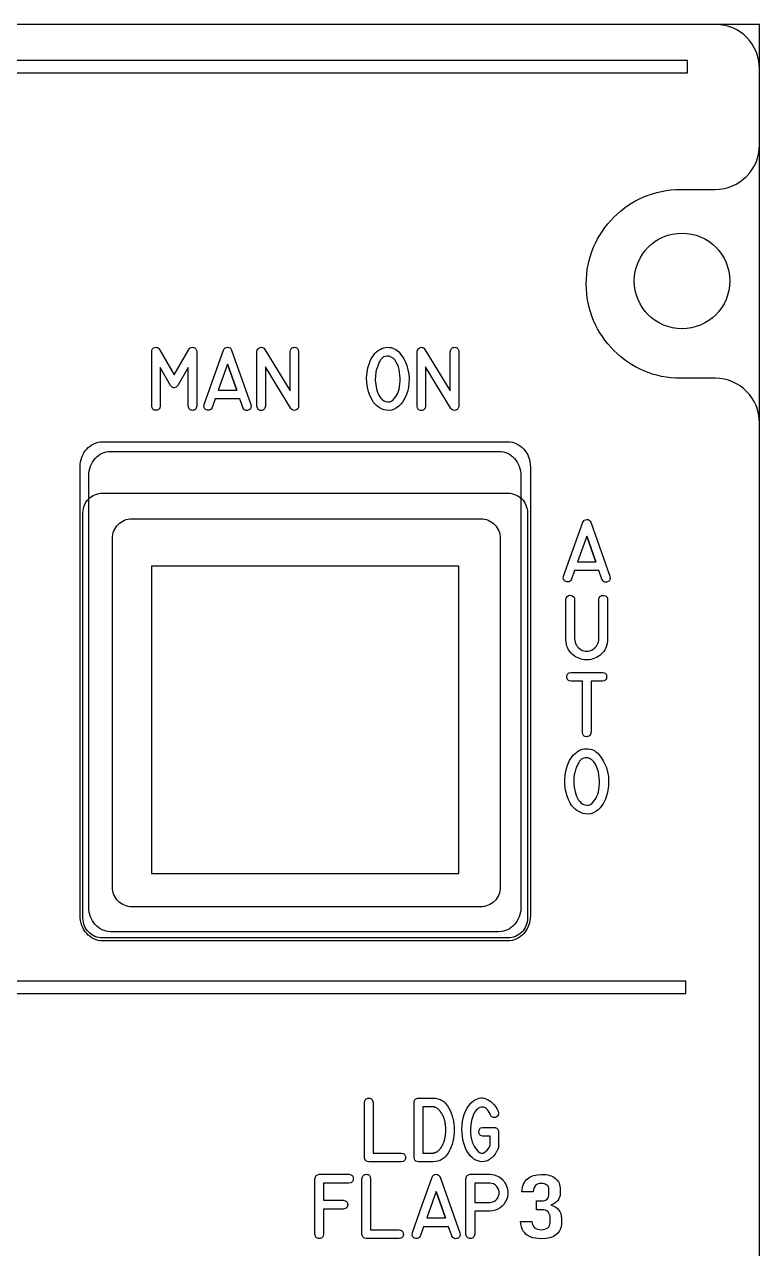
# Model space of a CAD drawing. Extents: x 27 to 704, y 10 to 614.
# Drawn here: x 133.7 to 172, y 252 to 315.7 of the extents above; entities that cross this region are included whole.
import ezdxf

# ---------------------------------------------------------------- set-up
doc = ezdxf.new("R2010")
doc.units = 0
for name, color, linetype in [('_BACKPANEL', 5, 'CONTINUOUS'), ('_ENGRAVING', 105, 'CONTINUOUS'), ('_LABELS', 30, 'CONTINUOUS'), ('_TOPLAYER', 1, 'CONTINUOUS')]:
    doc.layers.add(name, color=color, linetype=linetype)

msp = doc.modelspace()

# ---------------------------------------------------------------- linework, layer by layer
at = {"layer": '_BACKPANEL'}
for points in [[(26.966, 315.712), (26.966, 302.323), (26.966, 275.545), (26.966, 221.988), (26.966, 208.599), (26.966, 181.821), (171.966, 181.821), (171.966, 208.599), (171.966, 221.988), (171.966, 275.545), (171.966, 302.323), (171.966, 315.712)], [(167.929, 299.876), (167.675, 299.888), (167.428, 299.926), (167.189, 299.988), (166.961, 300.071), (166.743, 300.176), (166.538, 300.301), (166.346, 300.444), (166.17, 300.604), (166.009, 300.781), (165.866, 300.973), (165.741, 301.178), (165.637, 301.395), (165.553, 301.624), (165.492, 301.862), (165.454, 302.109), (165.441, 302.364), (165.454, 302.618), (165.492, 302.865), (165.553, 303.104), (165.637, 303.332), (165.741, 303.55), (165.866, 303.755), (166.009, 303.947), (166.17, 304.123), (166.346, 304.284), (166.538, 304.427), (166.743, 304.552), (166.961, 304.656), (167.189, 304.74), (167.428, 304.801), (167.675, 304.839), (167.929, 304.852), (168.184, 304.839), (168.431, 304.801), (168.669, 304.74), (168.898, 304.656), (169.115, 304.552), (169.32, 304.427), (169.512, 304.284), (169.689, 304.123), (169.849, 303.947), (169.992, 303.755), (170.117, 303.55), (170.222, 303.332), (170.306, 303.104), (170.367, 302.865), (170.405, 302.618), (170.417, 302.364), (170.405, 302.109), (170.367, 301.862), (170.306, 301.624), (170.222, 301.395), (170.117, 301.178), (169.992, 300.973), (169.849, 300.781), (169.689, 300.604), (169.512, 300.444), (169.32, 300.301), (169.115, 300.176), (168.898, 300.071), (168.669, 299.988), (168.431, 299.926), (168.184, 299.888)], [(137.759, 291.319), (158.854, 291.319), (158.96, 291.314), (159.062, 291.299), (159.16, 291.273), (159.255, 291.239), (159.345, 291.196), (159.429, 291.144), (159.508, 291.085), (159.581, 291.019), (159.648, 290.946), (159.707, 290.867), (159.758, 290.782), (159.801, 290.693), (159.836, 290.598), (159.861, 290.499), (159.876, 290.397), (159.882, 290.292), (159.882, 269.197), (159.876, 269.091), (159.861, 268.989), (159.836, 268.891), (159.801, 268.796), (159.758, 268.706), (159.707, 268.622), (159.648, 268.542), (159.581, 268.47), (159.508, 268.403), (159.429, 268.344), (159.345, 268.293), (159.255, 268.25), (159.16, 268.215), (159.062, 268.19), (158.96, 268.175), (158.854, 268.169), (137.759, 268.169), (137.653, 268.175), (137.551, 268.19), (137.453, 268.215), (137.358, 268.25), (137.268, 268.293), (137.184, 268.344), (137.105, 268.403), (137.032, 268.47), (136.966, 268.542), (136.907, 268.622), (136.855, 268.706), (136.812, 268.796), (136.778, 268.891), (136.752, 268.989), (136.737, 269.091), (136.732, 269.197), (136.732, 290.292), (136.737, 290.397), (136.752, 290.499), (136.778, 290.598), (136.812, 290.693), (136.855, 290.782), (136.907, 290.867), (136.966, 290.946), (137.032, 291.019), (137.105, 291.085), (137.184, 291.144), (137.268, 291.196), (137.358, 291.239), (137.453, 291.273), (137.551, 291.299), (137.653, 291.314)], [(137.759, 291.319), (158.854, 291.319), (158.96, 291.314), (159.062, 291.299), (159.16, 291.273), (159.255, 291.239), (159.345, 291.196), (159.429, 291.144), (159.508, 291.085), (159.581, 291.019), (159.648, 290.946), (159.707, 290.867), (159.758, 290.782), (159.801, 290.693), (159.836, 290.598), (159.861, 290.499), (159.876, 290.397), (159.882, 290.292), (159.882, 269.197), (159.876, 269.091), (159.861, 268.989), (159.836, 268.891), (159.801, 268.796), (159.758, 268.706), (159.707, 268.622), (159.648, 268.542), (159.581, 268.47), (159.508, 268.403), (159.429, 268.344), (159.345, 268.293), (159.255, 268.25), (159.16, 268.215), (159.062, 268.19), (158.96, 268.175), (158.854, 268.169), (137.759, 268.169), (137.653, 268.175), (137.551, 268.19), (137.453, 268.215), (137.358, 268.25), (137.268, 268.293), (137.184, 268.344), (137.105, 268.403), (137.032, 268.47), (136.966, 268.542), (136.907, 268.622), (136.855, 268.706), (136.812, 268.796), (136.778, 268.891), (136.752, 268.989), (136.737, 269.091), (136.732, 269.197), (136.732, 290.292), (136.737, 290.397), (136.752, 290.499), (136.778, 290.598), (136.812, 290.693), (136.855, 290.782), (136.907, 290.867), (136.966, 290.946), (137.032, 291.019), (137.105, 291.085), (137.184, 291.144), (137.268, 291.196), (137.358, 291.239), (137.453, 291.273), (137.551, 291.299), (137.653, 291.314)]]:
    msp.add_lwpolyline(points, close=True, dxfattribs=at)
at = {"layer": '_ENGRAVING'}
for points in [[(32.398, 313.2), (168.215, 313.2), (168.215, 313.836), (32.398, 313.836)], [(142.657, 295.852), (142.63, 295.754), (142.61, 295.715), (142.584, 295.684), (142.554, 295.659), (142.519, 295.642), (142.479, 295.632), (142.434, 295.628), (142.39, 295.632), (142.35, 295.643), (142.315, 295.66), (142.285, 295.685), (142.26, 295.716), (142.24, 295.755), (142.213, 295.852), (142.213, 297.856), (141.674, 296.914), (141.629, 296.867), (141.582, 296.833), (141.533, 296.812), (141.481, 296.803), (141.429, 296.809), (141.38, 296.829), (141.334, 296.864), (141.291, 296.914), (140.755, 297.851), (140.756, 295.852), (140.733, 295.755), (140.713, 295.716), (140.687, 295.685), (140.656, 295.661), (140.619, 295.644), (140.577, 295.633), (140.529, 295.63), (140.481, 295.634), (140.439, 295.644), (140.403, 295.662), (140.373, 295.686), (140.349, 295.717), (140.33, 295.755), (140.311, 295.852), (140.311, 298.685), (140.326, 298.768), (140.357, 298.832), (140.405, 298.878), (140.47, 298.906), (140.541, 298.913), (140.607, 298.898), (140.668, 298.862), (140.725, 298.804), (141.482, 297.477), (142.246, 298.804), (142.303, 298.862), (142.364, 298.898), (142.429, 298.912), (142.499, 298.905), (142.563, 298.877), (142.61, 298.831), (142.642, 298.767), (142.657, 298.685)], [(142.657, 295.852), (142.63, 295.754), (142.61, 295.715), (142.584, 295.684), (142.554, 295.659), (142.519, 295.642), (142.479, 295.632), (142.434, 295.628), (142.39, 295.632), (142.35, 295.643), (142.315, 295.66), (142.285, 295.685), (142.26, 295.716), (142.24, 295.755), (142.213, 295.852), (142.213, 297.856), (141.674, 296.914), (141.629, 296.867), (141.582, 296.833), (141.533, 296.812), (141.481, 296.803), (141.429, 296.809), (141.38, 296.829), (141.334, 296.864), (141.291, 296.914), (140.755, 297.851), (140.756, 295.852), (140.733, 295.755), (140.713, 295.716), (140.687, 295.685), (140.656, 295.661), (140.619, 295.644), (140.577, 295.633), (140.529, 295.63), (140.481, 295.634), (140.439, 295.644), (140.403, 295.662), (140.373, 295.686), (140.349, 295.717), (140.33, 295.755), (140.311, 295.852), (140.311, 298.685), (140.326, 298.768), (140.357, 298.832), (140.405, 298.878), (140.47, 298.906), (140.541, 298.913), (140.607, 298.898), (140.668, 298.862), (140.725, 298.804), (141.482, 297.477), (142.246, 298.804), (142.303, 298.862), (142.364, 298.898), (142.429, 298.912), (142.499, 298.905), (142.563, 298.877), (142.61, 298.831), (142.642, 298.767), (142.657, 298.685)], [(143.046, 295.937), (143.55, 297.351), (144.056, 298.765), (144.088, 298.829), (144.133, 298.875), (144.191, 298.903), (144.262, 298.913), (144.333, 298.904), (144.391, 298.877), (144.437, 298.83), (144.47, 298.765), (145.478, 295.929), (145.488, 295.826), (145.482, 295.782), (145.468, 295.743), (145.448, 295.709), (145.42, 295.68), (145.385, 295.656), (145.343, 295.637), (145.299, 295.625), (145.257, 295.621), (145.218, 295.625), (145.181, 295.638), (145.148, 295.659), (145.116, 295.688), (145.061, 295.772), (144.899, 296.231), (143.617, 296.231), (143.46, 295.783), (143.404, 295.699), (143.372, 295.67), (143.338, 295.649), (143.301, 295.637), (143.261, 295.633), (143.218, 295.638), (143.173, 295.651), (143.131, 295.671), (143.096, 295.695), (143.068, 295.724), (143.049, 295.757), (143.036, 295.795), (143.032, 295.838)], [(143.046, 295.937), (143.55, 297.351), (144.056, 298.765), (144.088, 298.829), (144.133, 298.875), (144.191, 298.903), (144.262, 298.913), (144.333, 298.904), (144.391, 298.877), (144.437, 298.83), (144.47, 298.765), (145.478, 295.929), (145.488, 295.826), (145.482, 295.782), (145.468, 295.743), (145.448, 295.709), (145.42, 295.68), (145.385, 295.656), (145.343, 295.637), (145.299, 295.625), (145.257, 295.621), (145.218, 295.625), (145.181, 295.638), (145.148, 295.659), (145.116, 295.688), (145.061, 295.772), (144.899, 296.231), (143.617, 296.231), (143.46, 295.783), (143.404, 295.699), (143.372, 295.67), (143.338, 295.649), (143.301, 295.637), (143.261, 295.633), (143.218, 295.638), (143.173, 295.651), (143.131, 295.671), (143.096, 295.695), (143.068, 295.724), (143.049, 295.757), (143.036, 295.795), (143.032, 295.838)], [(147.961, 295.849), (147.951, 295.772), (147.922, 295.711), (147.872, 295.665), (147.802, 295.635), (147.726, 295.624), (147.66, 295.636), (147.602, 295.671), (147.554, 295.73), (146.232, 297.891), (146.232, 295.849), (146.205, 295.751), (146.185, 295.712), (146.159, 295.68), (146.129, 295.656), (146.094, 295.638), (146.054, 295.628), (146.01, 295.624), (145.965, 295.628), (145.925, 295.638), (145.89, 295.656), (145.86, 295.68), (145.835, 295.712), (145.815, 295.751), (145.788, 295.849), (145.788, 298.682), (145.808, 298.758), (145.842, 298.82), (145.892, 298.868), (145.956, 298.902), (146.025, 298.915), (146.088, 298.903), (146.145, 298.866), (146.196, 298.802), (147.518, 296.638), (147.518, 298.682), (147.543, 298.782), (147.564, 298.821), (147.59, 298.853), (147.621, 298.878), (147.658, 298.896), (147.7, 298.906), (147.747, 298.909), (147.794, 298.905), (147.835, 298.894), (147.87, 298.876), (147.9, 298.851), (147.924, 298.819), (147.942, 298.78), (147.961, 298.682)], [(147.961, 295.849), (147.951, 295.772), (147.922, 295.711), (147.872, 295.665), (147.802, 295.635), (147.726, 295.624), (147.66, 295.636), (147.602, 295.671), (147.554, 295.73), (146.232, 297.891), (146.232, 295.849), (146.205, 295.751), (146.185, 295.712), (146.159, 295.68), (146.129, 295.656), (146.094, 295.638), (146.054, 295.628), (146.01, 295.624), (145.965, 295.628), (145.925, 295.638), (145.89, 295.656), (145.86, 295.68), (145.835, 295.712), (145.815, 295.751), (145.788, 295.849), (145.788, 298.682), (145.808, 298.758), (145.842, 298.82), (145.892, 298.868), (145.956, 298.902), (146.025, 298.915), (146.088, 298.903), (146.145, 298.866), (146.196, 298.802), (147.518, 296.638), (147.518, 298.682), (147.543, 298.782), (147.564, 298.821), (147.59, 298.853), (147.621, 298.878), (147.658, 298.896), (147.7, 298.906), (147.747, 298.909), (147.794, 298.905), (147.835, 298.894), (147.87, 298.876), (147.9, 298.851), (147.924, 298.819), (147.942, 298.78), (147.961, 298.682)], [(153.597, 297.968), (153.658, 297.744), (153.697, 297.515), (153.713, 297.283), (153.707, 297.046), (153.677, 296.812), (153.625, 296.588), (153.549, 296.375), (153.449, 296.173), (153.373, 296.055), (153.284, 295.946), (153.182, 295.846), (153.067, 295.756), (152.943, 295.684), (152.812, 295.64), (152.675, 295.624), (152.532, 295.636), (152.416, 295.662), (152.308, 295.699), (152.206, 295.747), (152.111, 295.805), (152.023, 295.873), (151.942, 295.953), (151.869, 296.042), (151.802, 296.142), (151.689, 296.359), (151.603, 296.588), (151.544, 296.829), (151.512, 297.082), (151.506, 297.339), (151.527, 297.592), (151.575, 297.843), (151.648, 298.09), (151.695, 298.208), (151.748, 298.319), (151.808, 298.42), (151.874, 298.514), (151.947, 298.599), (152.026, 298.676), (152.111, 298.744), (152.203, 298.804), (152.297, 298.852), (152.393, 298.886), (152.491, 298.906), (152.592, 298.913), (152.686, 298.908), (152.776, 298.894), (152.862, 298.871), (152.943, 298.838), (153.02, 298.797), (153.093, 298.745), (153.161, 298.685), (153.224, 298.615), (153.34, 298.463), (153.44, 298.305), (153.526, 298.14)], [(153.597, 297.968), (153.658, 297.744), (153.697, 297.515), (153.713, 297.283), (153.707, 297.046), (153.677, 296.812), (153.625, 296.588), (153.549, 296.375), (153.449, 296.173), (153.373, 296.055), (153.284, 295.946), (153.182, 295.846), (153.067, 295.756), (152.943, 295.684), (152.812, 295.64), (152.675, 295.624), (152.532, 295.636), (152.416, 295.662), (152.308, 295.699), (152.206, 295.747), (152.111, 295.805), (152.023, 295.873), (151.942, 295.953), (151.869, 296.042), (151.802, 296.142), (151.689, 296.359), (151.603, 296.588), (151.544, 296.829), (151.512, 297.082), (151.506, 297.339), (151.527, 297.592), (151.575, 297.843), (151.648, 298.09), (151.695, 298.208), (151.748, 298.319), (151.808, 298.42), (151.874, 298.514), (151.947, 298.599), (152.026, 298.676), (152.111, 298.744), (152.203, 298.804), (152.297, 298.852), (152.393, 298.886), (152.491, 298.906), (152.592, 298.913), (152.686, 298.908), (152.776, 298.894), (152.862, 298.871), (152.943, 298.838), (153.02, 298.797), (153.093, 298.745), (153.161, 298.685), (153.224, 298.615), (153.34, 298.463), (153.44, 298.305), (153.526, 298.14)], [(156.302, 295.849), (156.292, 295.772), (156.262, 295.711), (156.212, 295.665), (156.142, 295.635), (156.067, 295.624), (156.001, 295.636), (155.943, 295.671), (155.895, 295.73), (154.573, 297.891), (154.573, 295.849), (154.546, 295.751), (154.525, 295.712), (154.5, 295.68), (154.47, 295.656), (154.435, 295.638), (154.395, 295.628), (154.35, 295.624), (154.306, 295.628), (154.266, 295.638), (154.231, 295.656), (154.201, 295.68), (154.176, 295.712), (154.155, 295.751), (154.129, 295.849), (154.129, 298.682), (154.148, 298.758), (154.183, 298.82), (154.232, 298.868), (154.297, 298.902), (154.366, 298.915), (154.429, 298.903), (154.486, 298.866), (154.537, 298.802), (155.858, 296.638), (155.858, 298.682), (155.884, 298.782), (155.905, 298.821), (155.931, 298.853), (155.962, 298.878), (155.998, 298.896), (156.04, 298.906), (156.087, 298.909), (156.134, 298.905), (156.175, 298.894), (156.211, 298.876), (156.241, 298.851), (156.265, 298.819), (156.283, 298.78), (156.302, 298.682)], [(156.302, 295.849), (156.292, 295.772), (156.262, 295.711), (156.212, 295.665), (156.142, 295.635), (156.067, 295.624), (156.001, 295.636), (155.943, 295.671), (155.895, 295.73), (154.573, 297.891), (154.573, 295.849), (154.546, 295.751), (154.525, 295.712), (154.5, 295.68), (154.47, 295.656), (154.435, 295.638), (154.395, 295.628), (154.35, 295.624), (154.306, 295.628), (154.266, 295.638), (154.231, 295.656), (154.201, 295.68), (154.176, 295.712), (154.155, 295.751), (154.129, 295.849), (154.129, 298.682), (154.148, 298.758), (154.183, 298.82), (154.232, 298.868), (154.297, 298.902), (154.366, 298.915), (154.429, 298.903), (154.486, 298.866), (154.537, 298.802), (155.858, 296.638), (155.858, 298.682), (155.884, 298.782), (155.905, 298.821), (155.931, 298.853), (155.962, 298.878), (155.998, 298.896), (156.04, 298.906), (156.087, 298.909), (156.134, 298.905), (156.175, 298.894), (156.211, 298.876), (156.241, 298.851), (156.265, 298.819), (156.283, 298.78), (156.302, 298.682)], [(152.604, 298.457), (152.534, 298.452), (152.468, 298.437), (152.407, 298.413), (152.35, 298.378), (152.297, 298.333), (152.249, 298.279), (152.205, 298.214), (152.166, 298.14), (152.099, 297.987), (152.045, 297.845), (152.005, 297.716), (151.978, 297.597), (151.958, 297.417), (151.956, 297.201), (151.977, 296.97), (152.022, 296.742), (152.055, 296.631), (152.095, 296.526), (152.142, 296.426), (152.197, 296.333), (152.26, 296.249), (152.331, 296.181), (152.412, 296.128), (152.502, 296.091), (152.608, 296.07), (152.707, 296.078), (152.798, 296.115), (152.882, 296.18), (152.957, 296.261), (153.022, 296.345), (153.078, 296.431), (153.124, 296.519), (153.162, 296.619), (153.194, 296.733), (153.219, 296.861), (153.238, 297.004), (153.248, 297.154), (153.249, 297.304), (153.241, 297.453), (153.224, 297.603), (153.196, 297.749), (153.157, 297.887), (153.108, 298.018), (153.048, 298.142), (152.976, 298.251), (152.89, 298.338), (152.79, 298.404), (152.677, 298.448)], [(152.604, 298.457), (152.534, 298.452), (152.468, 298.437), (152.407, 298.413), (152.35, 298.378), (152.297, 298.333), (152.249, 298.279), (152.205, 298.214), (152.166, 298.14), (152.099, 297.987), (152.045, 297.845), (152.005, 297.716), (151.978, 297.597), (151.958, 297.417), (151.956, 297.201), (151.977, 296.97), (152.022, 296.742), (152.055, 296.631), (152.095, 296.526), (152.142, 296.426), (152.197, 296.333), (152.26, 296.249), (152.331, 296.181), (152.412, 296.128), (152.502, 296.091), (152.608, 296.07), (152.707, 296.078), (152.798, 296.115), (152.882, 296.18), (152.957, 296.261), (153.022, 296.345), (153.078, 296.431), (153.124, 296.519), (153.162, 296.619), (153.194, 296.733), (153.219, 296.861), (153.238, 297.004), (153.248, 297.154), (153.249, 297.304), (153.241, 297.453), (153.224, 297.603), (153.196, 297.749), (153.157, 297.887), (153.108, 298.018), (153.048, 298.142), (152.976, 298.251), (152.89, 298.338), (152.79, 298.404), (152.677, 298.448)], [(144.739, 296.681), (144.261, 298.029), (143.779, 296.681)], [(144.739, 296.681), (144.261, 298.029), (143.779, 296.681)], [(144.261, 298.029), (144.739, 296.681)], [(144.261, 298.029), (144.739, 296.681)], [(137.769, 293.994), (158.844, 293.994), (158.966, 293.988), (159.085, 293.968), (159.199, 293.935), (159.309, 293.891), (159.413, 293.836), (159.511, 293.77), (159.602, 293.694), (159.687, 293.609), (159.764, 293.515), (159.832, 293.414), (159.892, 293.305), (159.942, 293.19), (159.981, 293.069), (160.011, 292.942), (160.029, 292.811), (160.035, 292.676), (160.035, 269.335), (160.029, 269.199), (160.011, 269.068), (159.981, 268.942), (159.942, 268.82), (159.892, 268.705), (159.832, 268.596), (159.764, 268.495), (159.687, 268.401), (159.602, 268.316), (159.511, 268.241), (159.413, 268.175), (159.309, 268.119), (159.199, 268.075), (159.085, 268.043), (158.966, 268.023), (158.844, 268.016), (137.769, 268.016), (137.647, 268.023), (137.528, 268.043), (137.414, 268.075), (137.305, 268.119), (137.2, 268.175), (137.102, 268.241), (137.011, 268.316), (136.926, 268.401), (136.849, 268.495), (136.781, 268.596), (136.722, 268.705), (136.672, 268.82), (136.632, 268.942), (136.602, 269.068), (136.584, 269.199), (136.578, 269.335), (136.578, 292.676), (136.584, 292.811), (136.602, 292.942), (136.632, 293.069), (136.672, 293.19), (136.722, 293.305), (136.781, 293.414), (136.849, 293.515), (136.926, 293.609), (137.011, 293.694), (137.102, 293.77), (137.2, 293.836), (137.305, 293.891), (137.414, 293.935), (137.528, 293.968), (137.647, 293.988)], [(137.769, 293.994), (158.844, 293.994), (158.966, 293.988), (159.085, 293.968), (159.199, 293.935), (159.309, 293.891), (159.413, 293.836), (159.511, 293.77), (159.602, 293.694), (159.687, 293.609), (159.764, 293.515), (159.832, 293.414), (159.892, 293.305), (159.942, 293.19), (159.981, 293.069), (160.011, 292.942), (160.029, 292.811), (160.035, 292.676), (160.035, 269.335), (160.029, 269.199), (160.011, 269.068), (159.981, 268.942), (159.942, 268.82), (159.892, 268.705), (159.832, 268.596), (159.764, 268.495), (159.687, 268.401), (159.602, 268.316), (159.511, 268.241), (159.413, 268.175), (159.309, 268.119), (159.199, 268.075), (159.085, 268.043), (158.966, 268.023), (158.844, 268.016), (137.769, 268.016), (137.647, 268.023), (137.528, 268.043), (137.414, 268.075), (137.305, 268.119), (137.2, 268.175), (137.102, 268.241), (137.011, 268.316), (136.926, 268.401), (136.849, 268.495), (136.781, 268.596), (136.722, 268.705), (136.672, 268.82), (136.632, 268.942), (136.602, 269.068), (136.584, 269.199), (136.578, 269.335), (136.578, 292.676), (136.584, 292.811), (136.602, 292.942), (136.632, 293.069), (136.672, 293.19), (136.722, 293.305), (136.781, 293.414), (136.849, 293.515), (136.926, 293.609), (137.011, 293.694), (137.102, 293.77), (137.2, 293.836), (137.305, 293.891), (137.414, 293.935), (137.528, 293.968), (137.647, 293.988)], [(138.177, 293.494), (158.393, 293.494), (158.51, 293.488), (158.624, 293.469), (158.733, 293.437), (158.838, 293.395), (158.938, 293.342), (159.032, 293.278), (159.12, 293.205), (159.201, 293.123), (159.275, 293.033), (159.34, 292.936), (159.397, 292.831), (159.445, 292.72), (159.484, 292.604), (159.512, 292.482), (159.529, 292.355), (159.535, 292.225), (159.535, 269.763), (159.529, 269.633), (159.512, 269.507), (159.484, 269.385), (159.445, 269.268), (159.397, 269.157), (159.34, 269.053), (159.275, 268.955), (159.201, 268.865), (159.12, 268.783), (159.032, 268.71), (158.938, 268.647), (158.838, 268.594), (158.733, 268.551), (158.624, 268.52), (158.51, 268.501), (158.393, 268.494), (138.177, 268.494), (138.06, 268.501), (137.946, 268.52), (137.837, 268.551), (137.732, 268.594), (137.632, 268.647), (137.537, 268.71), (137.45, 268.783), (137.369, 268.865), (137.295, 268.955), (137.229, 269.053), (137.172, 269.157), (137.124, 269.268), (137.086, 269.385), (137.058, 269.507), (137.041, 269.633), (137.035, 269.763), (137.035, 292.225), (137.041, 292.355), (137.058, 292.482), (137.086, 292.604), (137.124, 292.72), (137.172, 292.831), (137.229, 292.936), (137.295, 293.033), (137.369, 293.123), (137.45, 293.205), (137.537, 293.278), (137.632, 293.342), (137.732, 293.395), (137.837, 293.437), (137.946, 293.469), (138.06, 293.488)], [(138.177, 293.494), (158.393, 293.494), (158.51, 293.488), (158.624, 293.469), (158.733, 293.437), (158.838, 293.395), (158.938, 293.342), (159.032, 293.278), (159.12, 293.205), (159.201, 293.123), (159.275, 293.033), (159.34, 292.936), (159.397, 292.831), (159.445, 292.72), (159.484, 292.604), (159.512, 292.482), (159.529, 292.355), (159.535, 292.225), (159.535, 269.763), (159.529, 269.633), (159.512, 269.507), (159.484, 269.385), (159.445, 269.268), (159.397, 269.157), (159.34, 269.053), (159.275, 268.955), (159.201, 268.865), (159.12, 268.783), (159.032, 268.71), (158.938, 268.647), (158.838, 268.594), (158.733, 268.551), (158.624, 268.52), (158.51, 268.501), (158.393, 268.494), (138.177, 268.494), (138.06, 268.501), (137.946, 268.52), (137.837, 268.551), (137.732, 268.594), (137.632, 268.647), (137.537, 268.71), (137.45, 268.783), (137.369, 268.865), (137.295, 268.955), (137.229, 269.053), (137.172, 269.157), (137.124, 269.268), (137.086, 269.385), (137.058, 269.507), (137.041, 269.633), (137.035, 269.763), (137.035, 292.225), (137.041, 292.355), (137.058, 292.482), (137.086, 292.604), (137.124, 292.72), (137.172, 292.831), (137.229, 292.936), (137.295, 293.033), (137.369, 293.123), (137.45, 293.205), (137.537, 293.278), (137.632, 293.342), (137.732, 293.395), (137.837, 293.437), (137.946, 293.469), (138.06, 293.488)], [(161.761, 286.998), (162.262, 288.4), (162.763, 289.803), (162.795, 289.866), (162.84, 289.912), (162.898, 289.939), (162.968, 289.949), (163.038, 289.94), (163.096, 289.913), (163.141, 289.867), (163.174, 289.803), (164.174, 286.99), (164.183, 286.888), (164.177, 286.844), (164.164, 286.805), (164.144, 286.771), (164.116, 286.743), (164.082, 286.719), (164.04, 286.7), (163.996, 286.688), (163.955, 286.684), (163.916, 286.688), (163.88, 286.701), (163.846, 286.722), (163.815, 286.751), (163.761, 286.834), (163.6, 287.289), (162.328, 287.289), (162.172, 286.845), (162.117, 286.762), (162.085, 286.733), (162.051, 286.712), (162.014, 286.7), (161.975, 286.696), (161.933, 286.701), (161.888, 286.714), (161.846, 286.733), (161.811, 286.757), (161.784, 286.786), (161.764, 286.819), (161.752, 286.857), (161.748, 286.899)], [(161.761, 286.998), (162.262, 288.4), (162.763, 289.803), (162.795, 289.866), (162.84, 289.912), (162.898, 289.939), (162.968, 289.949), (163.038, 289.94), (163.096, 289.913), (163.141, 289.867), (163.174, 289.803), (164.174, 286.99), (164.183, 286.888), (164.177, 286.844), (164.164, 286.805), (164.144, 286.771), (164.116, 286.743), (164.082, 286.719), (164.04, 286.7), (163.996, 286.688), (163.955, 286.684), (163.916, 286.688), (163.88, 286.701), (163.846, 286.722), (163.815, 286.751), (163.761, 286.834), (163.6, 287.289), (162.328, 287.289), (162.172, 286.845), (162.117, 286.762), (162.085, 286.733), (162.051, 286.712), (162.014, 286.7), (161.975, 286.696), (161.933, 286.701), (161.888, 286.714), (161.846, 286.733), (161.811, 286.757), (161.784, 286.786), (161.764, 286.819), (161.752, 286.857), (161.748, 286.899)], [(163.441, 287.736), (162.966, 289.072), (162.489, 287.736)], [(163.441, 287.736), (162.966, 289.072), (162.489, 287.736)], [(162.966, 289.072), (163.441, 287.736)], [(162.966, 289.072), (163.441, 287.736)], [(164.054, 283.741), (164.054, 283.709), (164.047, 283.61), (164.026, 283.488), (163.997, 283.375), (163.959, 283.269), (163.912, 283.172), (163.857, 283.084), (163.794, 283.003), (163.722, 282.931), (163.642, 282.867), (163.557, 282.811), (163.471, 282.763), (163.383, 282.723), (163.293, 282.691), (163.203, 282.667), (163.111, 282.651), (163.017, 282.643), (162.922, 282.643), (162.828, 282.651), (162.735, 282.667), (162.644, 282.69), (162.556, 282.722), (162.469, 282.761), (162.385, 282.808), (162.303, 282.864), (162.222, 282.927), (162.148, 282.998), (162.082, 283.076), (162.025, 283.163), (161.978, 283.256), (161.939, 283.358), (161.909, 283.467), (161.889, 283.584), (161.878, 283.709), (161.878, 283.741), (161.878, 285.771), (161.882, 285.818), (161.895, 285.86), (161.941, 285.933), (161.999, 285.98), (162.069, 286.001), (162.153, 285.996), (162.232, 285.969), (162.288, 285.922), (162.322, 285.856), (162.333, 285.771), (162.333, 283.741), (162.343, 283.65), (162.362, 283.564), (162.39, 283.484), (162.427, 283.411), (162.472, 283.343), (162.526, 283.281), (162.588, 283.225), (162.66, 283.175), (162.736, 283.135), (162.813, 283.106), (162.891, 283.09), (162.97, 283.086), (163.05, 283.094), (163.132, 283.114), (163.214, 283.147), (163.297, 283.192), (163.367, 283.24), (163.427, 283.295), (163.477, 283.357), (163.517, 283.426), (163.549, 283.499), (163.573, 283.576), (163.59, 283.657), (163.6, 283.741), (163.6, 285.771), (163.603, 285.815), (163.633, 285.902), (163.655, 285.936), (163.683, 285.962), (163.716, 285.981), (163.754, 285.994), (163.847, 285.998), (163.938, 285.976), (163.973, 285.957), (164.002, 285.931), (164.025, 285.9), (164.041, 285.863), (164.054, 285.771)], [(164.054, 283.741), (164.054, 283.709), (164.047, 283.61), (164.026, 283.488), (163.997, 283.375), (163.959, 283.269), (163.912, 283.172), (163.857, 283.084), (163.794, 283.003), (163.722, 282.931), (163.642, 282.867), (163.557, 282.811), (163.471, 282.763), (163.383, 282.723), (163.293, 282.691), (163.203, 282.667), (163.111, 282.651), (163.017, 282.643), (162.922, 282.643), (162.828, 282.651), (162.735, 282.667), (162.644, 282.69), (162.556, 282.722), (162.469, 282.761), (162.385, 282.808), (162.303, 282.864), (162.222, 282.927), (162.148, 282.998), (162.082, 283.076), (162.025, 283.163), (161.978, 283.256), (161.939, 283.358), (161.909, 283.467), (161.889, 283.584), (161.878, 283.709), (161.878, 283.741), (161.878, 285.771), (161.882, 285.818), (161.895, 285.86), (161.941, 285.933), (161.999, 285.98), (162.069, 286.001), (162.153, 285.996), (162.232, 285.969), (162.288, 285.922), (162.322, 285.856), (162.333, 285.771), (162.333, 283.741), (162.343, 283.65), (162.362, 283.564), (162.39, 283.484), (162.427, 283.411), (162.472, 283.343), (162.526, 283.281), (162.588, 283.225), (162.66, 283.175), (162.736, 283.135), (162.813, 283.106), (162.891, 283.09), (162.97, 283.086), (163.05, 283.094), (163.132, 283.114), (163.214, 283.147), (163.297, 283.192), (163.367, 283.24), (163.427, 283.295), (163.477, 283.357), (163.517, 283.426), (163.549, 283.499), (163.573, 283.576), (163.59, 283.657), (163.6, 283.741), (163.6, 285.771), (163.603, 285.815), (163.633, 285.902), (163.655, 285.936), (163.683, 285.962), (163.716, 285.981), (163.754, 285.994), (163.847, 285.998), (163.938, 285.976), (163.973, 285.957), (164.002, 285.931), (164.025, 285.9), (164.041, 285.863), (164.054, 285.771)], [(162.741, 278.871), (162.741, 281.53), (162.153, 281.53), (162.054, 281.551), (162.016, 281.57), (161.984, 281.596), (161.96, 281.628), (161.943, 281.666), (161.932, 281.71), (161.929, 281.759), (161.933, 281.809), (161.943, 281.853), (161.961, 281.891), (161.985, 281.923), (162.017, 281.949), (162.055, 281.969), (162.153, 281.991), (163.78, 281.991), (163.877, 281.97), (163.915, 281.95), (163.947, 281.924), (163.971, 281.892), (163.988, 281.854), (163.999, 281.81), (164.003, 281.759), (163.999, 281.709), (163.989, 281.665), (163.972, 281.627), (163.947, 281.595), (163.916, 281.57), (163.878, 281.55), (163.78, 281.53), (163.193, 281.53), (163.193, 278.871), (163.165, 278.77), (163.143, 278.73), (163.116, 278.698), (163.084, 278.673), (163.047, 278.655), (163.004, 278.645), (162.957, 278.642), (162.91, 278.647), (162.869, 278.658), (162.833, 278.676), (162.803, 278.701), (162.779, 278.733), (162.761, 278.772)], [(162.741, 278.871), (162.741, 281.53), (162.153, 281.53), (162.054, 281.551), (162.016, 281.57), (161.984, 281.596), (161.96, 281.628), (161.943, 281.666), (161.932, 281.71), (161.929, 281.759), (161.933, 281.809), (161.943, 281.853), (161.961, 281.891), (161.985, 281.923), (162.017, 281.949), (162.055, 281.969), (162.153, 281.991), (163.78, 281.991), (163.877, 281.97), (163.915, 281.95), (163.947, 281.924), (163.971, 281.892), (163.988, 281.854), (163.999, 281.81), (164.003, 281.759), (163.999, 281.709), (163.989, 281.665), (163.972, 281.627), (163.947, 281.595), (163.916, 281.57), (163.878, 281.55), (163.78, 281.53), (163.193, 281.53), (163.193, 278.871), (163.165, 278.77), (163.143, 278.73), (163.116, 278.698), (163.084, 278.673), (163.047, 278.655), (163.004, 278.645), (162.957, 278.642), (162.91, 278.647), (162.869, 278.658), (162.833, 278.676), (162.803, 278.701), (162.779, 278.733), (162.761, 278.772)], [(163.988, 277.041), (164.052, 276.809), (164.092, 276.572), (164.108, 276.331), (164.102, 276.086), (164.071, 275.844), (164.017, 275.613), (163.938, 275.392), (163.835, 275.183), (163.756, 275.06), (163.664, 274.948), (163.558, 274.844), (163.439, 274.751), (163.311, 274.676), (163.176, 274.631), (163.034, 274.614), (162.886, 274.626), (162.766, 274.654), (162.653, 274.692), (162.548, 274.741), (162.45, 274.802), (162.359, 274.873), (162.275, 274.955), (162.199, 275.047), (162.13, 275.151), (162.068, 275.262), (162.013, 275.376), (161.965, 275.493), (161.924, 275.613), (161.89, 275.736), (161.862, 275.862), (161.829, 276.123), (161.824, 276.389), (161.846, 276.652), (161.895, 276.911), (161.971, 277.167), (162.019, 277.29), (162.074, 277.404), (162.136, 277.509), (162.205, 277.606), (162.28, 277.694), (162.362, 277.773), (162.45, 277.844), (162.545, 277.906), (162.642, 277.955), (162.742, 277.991), (162.844, 278.012), (162.948, 278.019), (163.045, 278.014), (163.139, 278), (163.227, 277.976), (163.312, 277.942), (163.391, 277.899), (163.466, 277.846), (163.537, 277.783), (163.602, 277.711), (163.722, 277.554), (163.826, 277.389), (163.915, 277.218)], [(163.988, 277.041), (164.052, 276.809), (164.092, 276.572), (164.108, 276.331), (164.102, 276.086), (164.071, 275.844), (164.017, 275.613), (163.938, 275.392), (163.835, 275.183), (163.756, 275.06), (163.664, 274.948), (163.558, 274.844), (163.439, 274.751), (163.311, 274.676), (163.176, 274.631), (163.034, 274.614), (162.886, 274.626), (162.766, 274.654), (162.653, 274.692), (162.548, 274.741), (162.45, 274.802), (162.359, 274.873), (162.275, 274.955), (162.199, 275.047), (162.13, 275.151), (162.068, 275.262), (162.013, 275.376), (161.965, 275.493), (161.924, 275.613), (161.89, 275.736), (161.862, 275.862), (161.829, 276.123), (161.824, 276.389), (161.846, 276.652), (161.895, 276.911), (161.971, 277.167), (162.019, 277.29), (162.074, 277.404), (162.136, 277.509), (162.205, 277.606), (162.28, 277.694), (162.362, 277.773), (162.45, 277.844), (162.545, 277.906), (162.642, 277.955), (162.742, 277.991), (162.844, 278.012), (162.948, 278.019), (163.045, 278.014), (163.139, 278), (163.227, 277.976), (163.312, 277.942), (163.391, 277.899), (163.466, 277.846), (163.537, 277.783), (163.602, 277.711), (163.722, 277.554), (163.826, 277.389), (163.915, 277.218)], [(162.961, 277.547), (162.888, 277.542), (162.82, 277.527), (162.756, 277.501), (162.697, 277.465), (162.643, 277.419), (162.593, 277.362), (162.548, 277.296), (162.507, 277.219), (162.437, 277.06), (162.381, 276.914), (162.34, 276.78), (162.312, 276.657), (162.291, 276.47), (162.289, 276.247), (162.311, 276.008), (162.358, 275.771), (162.392, 275.657), (162.433, 275.548), (162.482, 275.445), (162.539, 275.348), (162.604, 275.262), (162.678, 275.191), (162.762, 275.137), (162.855, 275.098), (162.965, 275.076), (163.017, 275.077), (163.067, 275.084), (163.115, 275.1), (163.162, 275.122), (163.248, 275.19), (163.326, 275.274), (163.393, 275.361), (163.451, 275.45), (163.498, 275.541), (163.538, 275.644), (163.571, 275.762), (163.597, 275.895), (163.616, 276.043), (163.627, 276.198), (163.628, 276.353), (163.62, 276.508), (163.602, 276.663), (163.573, 276.814), (163.533, 276.957), (163.482, 277.093), (163.42, 277.221), (163.345, 277.334), (163.256, 277.424), (163.153, 277.492), (163.036, 277.537)], [(162.961, 277.547), (162.888, 277.542), (162.82, 277.527), (162.756, 277.501), (162.697, 277.465), (162.643, 277.419), (162.593, 277.362), (162.548, 277.296), (162.507, 277.219), (162.437, 277.06), (162.381, 276.914), (162.34, 276.78), (162.312, 276.657), (162.291, 276.47), (162.289, 276.247), (162.311, 276.008), (162.358, 275.771), (162.392, 275.657), (162.433, 275.548), (162.482, 275.445), (162.539, 275.348), (162.604, 275.262), (162.678, 275.191), (162.762, 275.137), (162.855, 275.098), (162.965, 275.076), (163.017, 275.077), (163.067, 275.084), (163.115, 275.1), (163.162, 275.122), (163.248, 275.19), (163.326, 275.274), (163.393, 275.361), (163.451, 275.45), (163.498, 275.541), (163.538, 275.644), (163.571, 275.762), (163.597, 275.895), (163.616, 276.043), (163.627, 276.198), (163.628, 276.353), (163.62, 276.508), (163.602, 276.663), (163.573, 276.814), (163.533, 276.957), (163.482, 277.093), (163.42, 277.221), (163.345, 277.334), (163.256, 277.424), (163.153, 277.492), (163.036, 277.537)], [(32.309, 265.278), (168.127, 265.278), (168.127, 265.914), (32.309, 265.914)], [(151.615, 256.515), (151.528, 256.534), (151.492, 256.553), (151.461, 256.578), (151.436, 256.609), (151.415, 256.647), (151.39, 256.74), (151.39, 259.603), (151.417, 259.705), (151.438, 259.745), (151.465, 259.777), (151.496, 259.802), (151.533, 259.82), (151.575, 259.83), (151.622, 259.833), (151.669, 259.828), (151.71, 259.817), (151.745, 259.798), (151.775, 259.773), (151.799, 259.741), (151.818, 259.702), (151.838, 259.603), (151.838, 256.967), (153.304, 256.969), (153.403, 256.944), (153.441, 256.924), (153.473, 256.898), (153.497, 256.866), (153.514, 256.828), (153.524, 256.785), (153.527, 256.736), (153.523, 256.688), (153.512, 256.645), (153.494, 256.608), (153.47, 256.578), (153.438, 256.553), (153.4, 256.534), (153.302, 256.515)], [(154.202, 259.833), (154.95, 259.833), (155.085, 259.825), (155.211, 259.801), (155.329, 259.76), (155.437, 259.704), (155.537, 259.631), (155.629, 259.542), (155.711, 259.437), (155.785, 259.315), (155.85, 259.184), (155.907, 259.05), (155.955, 258.912), (155.994, 258.771), (156.024, 258.627), (156.046, 258.48), (156.059, 258.329), (156.063, 258.175), (156.059, 258.021), (156.046, 257.871), (156.024, 257.723), (155.994, 257.579), (155.954, 257.438), (155.906, 257.301), (155.85, 257.166), (155.784, 257.035), (155.71, 256.914), (155.628, 256.808), (155.536, 256.719), (155.436, 256.646), (155.328, 256.59), (155.21, 256.549), (155.084, 256.525), (154.95, 256.517), (154.202, 256.517), (154.205, 256.517), (154.202, 256.517), (154.144, 256.527), (154.072, 256.555), (154.021, 256.602), (153.99, 256.666), (153.981, 256.747), (153.979, 256.747), (153.981, 259.607), (153.979, 259.62), (153.985, 259.662), (153.999, 259.702), (154.02, 259.738), (154.048, 259.771), (154.082, 259.798), (154.119, 259.818), (154.159, 259.829), (154.203, 259.833)], [(154.95, 256.973), (154.956, 256.973), (154.964, 256.973), (154.97, 256.974), (154.977, 256.975), (154.984, 256.976), (154.993, 256.977), (154.999, 256.978), (155.007, 256.978), (155.013, 256.979), (155.021, 256.98), (155.034, 256.983), (155.04, 256.986), (155.048, 256.99), (155.055, 256.99), (155.064, 256.993), (155.07, 256.995), (155.078, 256.998), (155.093, 257.004), (155.109, 257.011), (155.115, 257.013), (155.123, 257.017), (155.136, 257.025), (155.151, 257.033), (155.158, 257.037), (155.166, 257.043), (155.18, 257.053), (155.187, 257.057), (155.196, 257.063), (155.202, 257.067), (155.21, 257.074), (155.217, 257.078), (155.225, 257.084), (155.24, 257.097), (155.253, 257.109), (155.259, 257.116), (155.267, 257.124), (155.274, 257.131), (155.282, 257.139), (155.296, 257.152), (155.302, 257.158), (155.31, 257.166), (155.317, 257.173), (155.325, 257.182), (155.337, 257.199), (155.352, 257.216), (155.364, 257.234), (155.371, 257.243), (155.379, 257.252), (155.384, 257.262), (155.391, 257.271), (155.397, 257.282), (155.404, 257.292), (155.417, 257.312), (155.422, 257.322), (155.429, 257.333), (155.435, 257.344), (155.442, 257.354), (155.452, 257.375), (155.457, 257.386), (155.464, 257.399), (155.47, 257.41), (155.477, 257.422), (155.481, 257.433), (155.487, 257.446), (155.498, 257.471), (155.509, 257.497), (155.513, 257.509), (155.518, 257.522), (155.522, 257.535), (155.528, 257.55), (155.536, 257.576), (155.54, 257.589), (155.545, 257.603), (155.553, 257.631), (155.563, 257.658), (155.565, 257.672), (155.569, 257.688), (155.572, 257.701), (155.577, 257.717), (155.58, 257.729), (155.584, 257.744), (155.588, 257.775), (155.591, 257.789), (155.595, 257.804), (155.596, 257.818), (155.599, 257.833), (155.604, 257.864), (155.607, 257.879), (155.611, 257.895), (155.614, 257.926), (155.614, 257.939), (155.617, 257.956), (155.62, 257.987), (155.622, 258.018), (155.623, 258.05), (155.625, 258.081), (155.626, 258.097), (155.628, 258.114), (155.629, 258.127), (155.63, 258.144), (155.63, 258.159), (155.63, 258.175), (155.63, 258.19), (155.63, 258.206), (155.629, 258.221), (155.628, 258.238), (155.628, 258.253), (155.628, 258.269), (155.625, 258.301), (155.623, 258.331), (155.62, 258.365), (155.618, 258.394), (155.615, 258.424), (155.613, 258.439), (155.612, 258.455), (155.606, 258.486), (155.603, 258.5), (155.601, 258.515), (155.596, 258.546), (155.591, 258.577), (155.584, 258.606), (155.579, 258.633), (155.574, 258.647), (155.571, 258.663), (155.566, 258.676), (155.563, 258.692), (155.555, 258.719), (155.547, 258.747), (155.541, 258.759), (155.537, 258.773), (155.528, 258.8), (155.518, 258.826), (155.513, 258.838), (155.509, 258.852), (155.502, 258.863), (155.498, 258.876), (155.487, 258.901), (155.477, 258.923), (155.466, 258.948), (155.46, 258.958), (155.455, 258.969), (155.442, 258.991), (155.429, 259.012), (155.422, 259.023), (155.417, 259.033), (155.404, 259.053), (155.398, 259.063), (155.393, 259.072), (155.366, 259.109), (155.34, 259.145), (155.312, 259.177), (155.283, 259.208), (155.256, 259.236), (155.226, 259.26), (155.196, 259.284), (155.166, 259.305), (155.137, 259.323), (155.109, 259.338), (155.078, 259.349), (155.048, 259.36), (155.034, 259.365), (155.021, 259.37), (154.993, 259.375), (154.964, 259.377), (154.956, 259.377), (154.95, 259.377), (154.425, 259.377), (154.425, 256.973)], [(157.555, 257.853), (157.541, 257.854), (157.456, 257.878), (157.422, 257.897), (157.395, 257.923), (157.374, 257.954), (157.359, 257.99), (157.347, 258.08), (157.359, 258.169), (157.374, 258.205), (157.395, 258.236), (157.422, 258.262), (157.456, 258.281), (157.541, 258.305), (157.555, 258.308), (157.569, 258.308), (158.155, 258.308), (158.2, 258.304), (158.241, 258.291), (158.279, 258.27), (158.313, 258.241), (158.342, 258.205), (158.363, 258.167), (158.375, 258.125), (158.379, 258.08), (158.379, 257.258), (158.36, 257.216), (158.349, 257.19), (158.338, 257.166), (158.325, 257.142), (158.313, 257.118), (158.301, 257.093), (158.289, 257.069), (158.274, 257.045), (158.195, 256.92), (158.111, 256.812), (158.022, 256.721), (157.929, 256.647), (157.831, 256.59), (157.728, 256.551), (157.621, 256.528), (157.509, 256.522), (157.397, 256.533), (157.289, 256.56), (157.186, 256.602), (157.088, 256.66), (156.994, 256.734), (156.905, 256.824), (156.82, 256.929), (156.74, 257.05), (156.671, 257.18), (156.611, 257.325), (156.561, 257.486), (156.521, 257.663), (156.491, 257.848), (156.474, 258.035), (156.47, 258.224), (156.478, 258.416), (156.5, 258.606), (156.536, 258.791), (156.587, 258.972), (156.653, 259.148), (156.736, 259.312), (156.837, 259.459), (156.956, 259.588), (157.093, 259.699), (157.184, 259.755), (157.274, 259.797), (157.364, 259.826), (157.453, 259.84), (157.542, 259.84), (157.63, 259.827), (157.717, 259.799), (157.804, 259.758), (157.966, 259.652), (158.107, 259.525), (158.225, 259.38), (158.322, 259.215), (158.335, 259.189), (158.344, 259.166), (158.357, 259.142), (158.375, 259.068), (158.374, 259.002), (158.354, 258.943), (158.316, 258.891), (158.269, 258.852), (158.22, 258.828), (158.169, 258.818), (158.116, 258.822), (158.065, 258.839), (158.02, 258.866), (157.981, 258.904), (157.949, 258.952), (157.901, 259.062), (157.849, 259.154), (157.794, 259.23), (157.736, 259.29), (157.675, 259.333), (157.61, 259.359), (157.541, 259.369), (157.47, 259.362), (157.399, 259.341), (157.332, 259.309), (157.271, 259.265), (157.213, 259.21), (157.161, 259.143), (157.113, 259.065), (157.069, 258.975), (157.031, 258.873), (156.97, 258.662), (156.931, 258.443), (156.914, 258.216), (156.918, 257.982), (156.929, 257.864), (156.948, 257.751), (156.975, 257.641), (157.009, 257.535), (157.051, 257.433), (157.101, 257.335), (157.158, 257.241), (157.223, 257.15), (157.318, 257.047), (157.365, 257.012), (157.413, 256.986), (157.462, 256.972), (157.51, 256.968), (157.558, 256.974), (157.607, 256.991), (157.7, 257.045), (157.782, 257.119), (157.854, 257.211), (157.915, 257.323), (157.933, 257.359), (157.933, 257.853)], [(148.809, 252.752), (148.809, 255.635), (148.834, 255.73), (148.855, 255.768), (148.881, 255.8), (148.912, 255.826), (148.948, 255.846), (149.037, 255.867), (150.589, 255.867), (150.686, 255.845), (150.725, 255.826), (150.756, 255.8), (150.78, 255.768), (150.798, 255.73), (150.808, 255.686), (150.812, 255.635), (150.808, 255.585), (150.797, 255.541), (150.78, 255.503), (150.755, 255.472), (150.723, 255.446), (150.684, 255.427), (150.586, 255.407), (149.26, 255.407), (149.26, 254.513), (150.294, 254.513), (150.391, 254.493), (150.429, 254.475), (150.46, 254.45), (150.485, 254.42), (150.503, 254.383), (150.514, 254.341), (150.518, 254.293), (150.515, 254.244), (150.505, 254.201), (150.488, 254.163), (150.464, 254.131), (150.432, 254.104), (150.393, 254.082), (150.294, 254.054), (149.26, 254.054), (149.26, 252.752), (149.24, 252.653), (149.222, 252.614), (149.197, 252.582), (149.167, 252.556), (149.132, 252.538), (149.09, 252.527), (149.043, 252.523), (148.995, 252.526), (148.952, 252.536), (148.915, 252.553), (148.884, 252.578), (148.857, 252.611), (148.836, 252.65)], [(151.488, 252.518), (151.4, 252.537), (151.364, 252.556), (151.333, 252.581), (151.307, 252.613), (151.286, 252.651), (151.26, 252.745), (151.26, 255.635), (151.288, 255.737), (151.309, 255.777), (151.336, 255.81), (151.368, 255.835), (151.405, 255.853), (151.447, 255.863), (151.495, 255.866), (151.542, 255.861), (151.583, 255.85), (151.619, 255.831), (151.649, 255.806), (151.674, 255.774), (151.692, 255.734), (151.713, 255.635), (151.713, 252.974), (153.192, 252.975), (153.292, 252.951), (153.331, 252.93), (153.362, 252.904), (153.387, 252.872), (153.404, 252.834), (153.414, 252.79), (153.417, 252.741), (153.413, 252.692), (153.402, 252.649), (153.384, 252.612), (153.36, 252.581), (153.328, 252.556), (153.289, 252.537), (153.191, 252.518)], [(153.885, 252.835), (154.399, 254.276), (154.914, 255.716), (154.947, 255.781), (154.993, 255.828), (155.052, 255.857), (155.124, 255.867), (155.196, 255.858), (155.255, 255.83), (155.302, 255.783), (155.336, 255.716), (156.363, 252.827), (156.373, 252.722), (156.366, 252.677), (156.353, 252.637), (156.332, 252.603), (156.304, 252.573), (156.268, 252.549), (156.225, 252.529), (156.18, 252.517), (156.138, 252.513), (156.098, 252.517), (156.061, 252.53), (156.026, 252.552), (155.994, 252.581), (155.938, 252.667), (155.773, 253.134), (154.467, 253.134), (154.306, 252.678), (154.25, 252.592), (154.217, 252.563), (154.182, 252.541), (154.144, 252.529), (154.104, 252.525), (154.061, 252.53), (154.015, 252.543), (153.971, 252.563), (153.936, 252.588), (153.908, 252.618), (153.888, 252.652), (153.875, 252.69), (153.871, 252.734)], [(157.912, 255.867), (157.942, 255.867), (158.043, 255.855), (158.139, 255.836), (158.232, 255.808), (158.321, 255.772), (158.401, 255.729), (158.474, 255.68), (158.542, 255.624), (158.604, 255.562), (158.66, 255.494), (158.709, 255.419), (158.753, 255.338), (158.79, 255.25), (158.82, 255.16), (158.842, 255.07), (158.855, 254.981), (158.858, 254.892), (158.854, 254.804), (158.84, 254.716), (158.818, 254.629), (158.787, 254.543), (158.723, 254.414), (158.646, 254.299), (158.555, 254.2), (158.45, 254.115), (158.335, 254.047), (158.212, 253.995), (158.081, 253.961), (157.942, 253.943), (157.912, 253.941), (157.133, 253.941), (157.133, 252.75), (157.108, 252.649), (157.087, 252.61), (157.061, 252.577), (157.03, 252.552), (156.994, 252.534), (156.952, 252.523), (156.905, 252.519), (156.858, 252.523), (156.816, 252.534), (156.78, 252.552), (156.749, 252.577), (156.724, 252.61), (156.703, 252.649), (156.679, 252.75), (156.679, 255.638), (156.701, 255.728), (156.744, 255.796), (156.807, 255.843), (156.891, 255.867), (156.905, 255.867)], [(160.616, 255.861), (160.835, 255.848), (160.934, 255.832), (161.027, 255.81), (161.114, 255.781), (161.193, 255.746), (161.266, 255.704), (161.333, 255.656), (161.393, 255.602), (161.444, 255.543), (161.488, 255.478), (161.524, 255.408), (161.552, 255.333), (161.572, 255.253), (161.584, 255.167), (161.588, 255.076), (161.588, 254.855), (161.58, 254.76), (161.555, 254.67), (161.515, 254.585), (161.458, 254.505), (161.386, 254.431), (161.301, 254.365), (161.203, 254.308), (161.091, 254.259), (161.217, 254.222), (161.327, 254.17), (161.423, 254.103), (161.504, 254.022), (161.569, 253.927), (161.616, 253.821), (161.644, 253.705), (161.653, 253.577), (161.653, 253.349), (161.649, 253.252), (161.636, 253.16), (161.615, 253.075), (161.585, 252.995), (161.546, 252.92), (161.499, 252.851), (161.443, 252.788), (161.379, 252.73), (161.307, 252.679), (161.228, 252.635), (161.142, 252.597), (161.05, 252.566), (160.95, 252.542), (160.844, 252.525), (160.61, 252.512), (160.61, 252.511), (160.446, 252.518), (160.294, 252.536), (160.155, 252.566), (160.029, 252.609), (159.918, 252.664), (159.82, 252.733), (159.736, 252.813), (159.665, 252.907), (159.608, 253.013), (159.565, 253.133), (159.535, 253.265), (159.519, 253.41), (160.111, 253.41), (160.127, 253.306), (160.155, 253.216), (160.197, 253.142), (160.252, 253.083), (160.319, 253.038), (160.399, 253.006), (160.492, 252.987), (160.597, 252.981), (160.701, 252.987), (160.792, 253.006), (160.872, 253.037), (160.939, 253.08), (160.992, 253.136), (161.031, 253.202), (161.053, 253.277), (161.061, 253.363), (161.061, 253.602), (161.054, 253.697), (161.033, 253.78), (160.999, 253.851), (160.95, 253.911), (160.889, 253.959), (160.816, 253.994), (160.732, 254.015), (160.638, 254.022), (160.358, 254.022), (160.358, 254.484), (160.638, 254.484), (160.718, 254.49), (160.789, 254.507), (160.85, 254.535), (160.901, 254.575), (160.943, 254.626), (160.972, 254.686), (160.99, 254.757), (160.996, 254.837), (160.996, 255.067), (160.99, 255.14), (160.97, 255.205), (160.938, 255.26), (160.893, 255.306), (160.837, 255.344), (160.77, 255.37), (160.692, 255.386), (160.602, 255.392), (160.513, 255.385), (160.435, 255.366), (160.365, 255.333), (160.306, 255.288), (160.258, 255.228), (160.22, 255.153), (160.192, 255.062), (160.173, 254.956), (159.584, 254.956), (159.597, 255.067), (159.617, 255.171), (159.644, 255.267), (159.677, 255.356), (159.718, 255.437), (159.766, 255.511), (159.821, 255.578), (159.883, 255.638), (159.951, 255.69), (160.026, 255.736), (160.108, 255.774), (160.196, 255.805), (160.291, 255.83), (160.393, 255.847)], [(155.61, 253.593), (155.122, 254.966), (154.632, 253.593)], [(155.122, 254.966), (155.61, 253.593)], [(157.912, 255.406), (157.133, 255.406), (157.133, 254.404), (157.912, 254.404), (158.001, 254.412), (158.084, 254.435), (158.162, 254.474), (158.235, 254.528), (158.298, 254.594), (158.346, 254.668), (158.38, 254.749), (158.399, 254.839), (158.403, 254.948), (158.384, 255.05), (158.343, 255.146), (158.281, 255.235), (158.202, 255.31), (158.115, 255.363), (158.018, 255.395)]]:
    msp.add_lwpolyline(points, close=True, dxfattribs=at)
at = {"layer": '_LABELS'}
msp.add_lwpolyline([(156.307, 271.517), (156.307, 287.519), (140.307, 287.519), (140.307, 271.517)], close=True, dxfattribs=at)
msp.add_lwpolyline([(156.307, 271.517), (156.307, 287.519), (140.307, 287.519), (140.307, 271.517)], close=True, dxfattribs=at)
at = {"layer": '_TOPLAYER'}
msp.add_lwpolyline([(171.966, 225.325), (171.966, 294.99), (171.954, 295.225), (171.919, 295.453), (171.862, 295.674), (171.785, 295.886), (171.688, 296.087), (171.572, 296.277), (171.44, 296.454), (171.291, 296.618), (171.127, 296.767), (170.95, 296.9), (170.76, 297.016), (170.558, 297.114), (170.347, 297.192), (170.125, 297.249), (169.896, 297.285), (169.66, 297.298), (167.848, 297.298), (167.595, 297.305), (167.346, 297.324), (167.101, 297.355), (166.859, 297.399), (166.622, 297.454), (166.389, 297.52), (166.161, 297.598), (165.938, 297.686), (165.721, 297.785), (165.509, 297.894), (165.304, 298.013), (165.105, 298.141), (164.912, 298.278), (164.727, 298.425), (164.549, 298.58), (164.379, 298.743), (164.216, 298.914), (164.062, 299.092), (163.916, 299.278), (163.78, 299.471), (163.652, 299.67), (163.534, 299.876), (163.426, 300.088), (163.327, 300.305), (163.239, 300.528), (163.162, 300.756), (163.096, 300.988), (163.041, 301.225), (162.998, 301.467), (162.967, 301.712), (162.948, 301.96), (162.942, 302.212), (162.948, 302.463), (162.967, 302.712), (162.998, 302.957), (163.041, 303.198), (163.096, 303.435), (163.162, 303.668), (163.239, 303.896), (163.327, 304.118), (163.426, 304.336), (163.534, 304.548), (163.652, 304.754), (163.78, 304.953), (163.916, 305.146), (164.062, 305.332), (164.216, 305.51), (164.379, 305.681), (164.549, 305.844), (164.727, 305.999), (164.912, 306.146), (165.105, 306.283), (165.304, 306.411), (165.509, 306.53), (165.721, 306.639), (165.938, 306.738), (166.161, 306.827), (166.389, 306.904), (166.622, 306.971), (166.859, 307.026), (167.101, 307.069), (167.346, 307.101), (167.595, 307.12), (167.848, 307.127), (169.649, 307.127), (169.886, 307.138), (170.116, 307.173), (170.338, 307.23), (170.551, 307.308), (170.753, 307.405), (170.944, 307.521), (171.122, 307.654), (171.287, 307.803), (171.436, 307.966), (171.57, 308.144), (171.686, 308.334), (171.783, 308.536), (171.861, 308.748), (171.918, 308.969), (171.953, 309.198), (171.965, 309.434), (171.965, 311.108), (171.965, 313.404), (171.954, 313.64), (171.92, 313.869), (171.864, 314.09), (171.789, 314.302), (171.694, 314.504), (171.581, 314.694), (171.451, 314.872), (171.305, 315.036), (171.144, 315.185), (170.969, 315.318), (170.781, 315.433), (170.581, 315.53), (170.371, 315.608), (170.15, 315.665), (169.922, 315.7), (169.685, 315.712), (29.281, 315.713)], dxfattribs=at)
msp.add_lwpolyline([(139.289, 289.988), (157.439, 289.988), (157.544, 289.983), (157.646, 289.967), (157.744, 289.942), (157.838, 289.908), (157.928, 289.864), (158.013, 289.813), (158.092, 289.754), (158.164, 289.688), (158.23, 289.615), (158.289, 289.537), (158.341, 289.452), (158.384, 289.362), (158.418, 289.268), (158.443, 289.17), (158.459, 289.068), (158.464, 288.963), (158.464, 270.813), (158.459, 270.708), (158.443, 270.606), (158.418, 270.508), (158.384, 270.413), (158.341, 270.324), (158.289, 270.239), (158.23, 270.16), (158.164, 270.087), (158.092, 270.021), (158.013, 269.962), (157.928, 269.911), (157.838, 269.868), (157.744, 269.834), (157.646, 269.809), (157.544, 269.793), (157.439, 269.788), (139.289, 269.788), (139.184, 269.793), (139.082, 269.809), (138.984, 269.834), (138.889, 269.868), (138.8, 269.911), (138.715, 269.962), (138.636, 270.021), (138.564, 270.087), (138.497, 270.16), (138.439, 270.239), (138.387, 270.324), (138.344, 270.413), (138.31, 270.508), (138.285, 270.606), (138.269, 270.708), (138.264, 270.813), (138.264, 288.963), (138.269, 289.068), (138.285, 289.17), (138.31, 289.268), (138.344, 289.362), (138.387, 289.452), (138.439, 289.537), (138.497, 289.615), (138.564, 289.688), (138.636, 289.754), (138.715, 289.813), (138.8, 289.864), (138.889, 289.908), (138.984, 289.942), (139.082, 289.967), (139.184, 289.983)], close=True, dxfattribs=at)
msp.add_lwpolyline([(139.289, 289.988), (157.439, 289.988), (157.544, 289.983), (157.646, 289.967), (157.744, 289.942), (157.838, 289.908), (157.928, 289.864), (158.013, 289.813), (158.092, 289.754), (158.164, 289.688), (158.23, 289.615), (158.289, 289.537), (158.341, 289.452), (158.384, 289.362), (158.418, 289.268), (158.443, 289.17), (158.459, 289.068), (158.464, 288.963), (158.464, 270.813), (158.459, 270.708), (158.443, 270.606), (158.418, 270.508), (158.384, 270.413), (158.341, 270.324), (158.289, 270.239), (158.23, 270.16), (158.164, 270.087), (158.092, 270.021), (158.013, 269.962), (157.928, 269.911), (157.838, 269.868), (157.744, 269.834), (157.646, 269.809), (157.544, 269.793), (157.439, 269.788), (139.289, 269.788), (139.184, 269.793), (139.082, 269.809), (138.984, 269.834), (138.889, 269.868), (138.8, 269.911), (138.715, 269.962), (138.636, 270.021), (138.564, 270.087), (138.497, 270.16), (138.439, 270.239), (138.387, 270.324), (138.344, 270.413), (138.31, 270.508), (138.285, 270.606), (138.269, 270.708), (138.264, 270.813), (138.264, 288.963), (138.269, 289.068), (138.285, 289.17), (138.31, 289.268), (138.344, 289.362), (138.387, 289.452), (138.439, 289.537), (138.497, 289.615), (138.564, 289.688), (138.636, 289.754), (138.715, 289.813), (138.8, 289.864), (138.889, 289.908), (138.984, 289.942), (139.082, 289.967), (139.184, 289.983)], close=True, dxfattribs=at)

doc.saveas('drawing.dxf')
